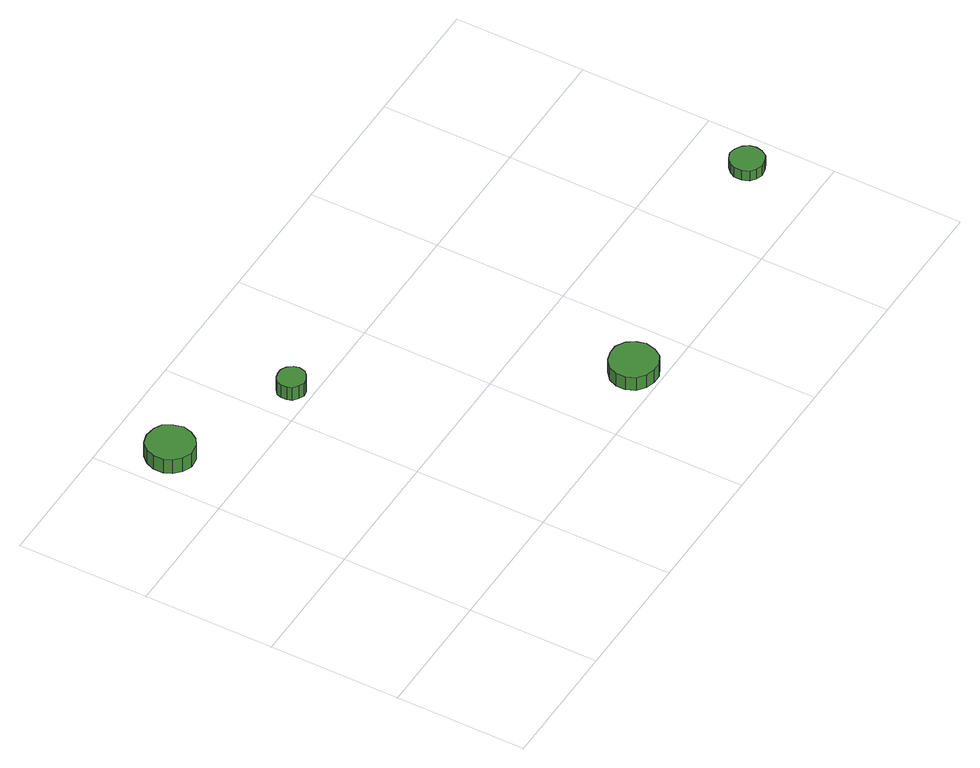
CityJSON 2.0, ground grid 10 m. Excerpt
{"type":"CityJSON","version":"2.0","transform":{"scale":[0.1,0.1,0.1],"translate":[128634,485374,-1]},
"CityObjects":{
"tree1":{"type":"SolitaryVegetationObject","attributes":{"function":"something"},"geometry":[{"type":"MultiSurface","lod":"1","boundaries":[[[0,1,2,3,4,5,6,7,8,9,10,11,12,13,14]],[[15,16,17,18,19,20,21,22,23,24,25,26,27,28,29]],[[0,29,28,1]],[[1,28,27,2]],[[2,27,26,3]],[[3,26,25,4]],[[4,25,24,5]],[[5,24,23,6]],[[6,23,22,7]],[[7,22,21,8]],[[8,21,20,9]],[[9,20,19,10]],[[10,19,18,11]],[[11,18,17,12]],[[12,17,16,13]],[[13,16,15,14]],[[14,15,29,0]]]}]},
"tree2":{"type":"SolitaryVegetationObject","attributes":{"function":"something"},"geometry":[{"type":"MultiSurface","lod":"1","boundaries":[[[30,31,32,33,34,35,36,37,38,39,40,41,42,43,44]],[[45,46,47,48,49,50,51,52,53,54,55,56,57,58,59]],[[30,59,58,31]],[[31,58,57,32]],[[32,57,56,33]],[[33,56,55,34]],[[34,55,54,35]],[[35,54,53,36]],[[36,53,52,37]],[[37,52,51,38]],[[38,51,50,39]],[[39,50,49,40]],[[40,49,48,41]],[[41,48,47,42]],[[42,47,46,43]],[[43,46,45,44]],[[44,45,59,30]]]}]},
"tree3":{"type":"SolitaryVegetationObject","attributes":{"function":"something"},"geometry":[{"type":"MultiSurface","lod":"1","boundaries":[[[60,61,62,63,64,65,66,67,68,69,70,71,72,73,74]],[[75,76,77,78,79,80,81,82,83,84,85,86,87,88,89]],[[60,89,88,61]],[[61,88,87,62]],[[62,87,86,63]],[[63,86,85,64]],[[64,85,84,65]],[[65,84,83,66]],[[66,83,82,67]],[[67,82,81,68]],[[68,81,80,69]],[[69,80,79,70]],[[70,79,78,71]],[[71,78,77,72]],[[72,77,76,73]],[[73,76,75,74]],[[74,75,89,60]]]}]},
"tree4":{"type":"SolitaryVegetationObject","attributes":{"function":"something"},"geometry":[{"type":"MultiSurface","lod":"1","boundaries":[[[90,91,92,93,94,95,96,97,98,99,100,101,102,103,104]],[[105,106,107,108,109,110,111,112,113,114,115,116,117,118,119]],[[90,119,118,91]],[[91,118,117,92]],[[92,117,116,93]],[[93,116,115,94]],[[94,115,114,95]],[[95,114,113,96]],[[96,113,112,97]],[[97,112,111,98]],[[98,111,110,99]],[[99,110,109,100]],[[100,109,108,101]],[[101,108,107,102]],[[102,107,106,103]],[[103,106,105,104]],[[104,105,119,90]]]}]}
},
"vertices":[
[44,253,26],[42,260,26],[38,267,26],[32,270,26],[24,271,26],[17,269,26],[12,264,26],[9,257,26],[9,249,26],[12,243,26],[17,238,26],[24,235,26],[32,236,26],[38,240,26],[42,246,26],[42,246,13],[38,240,13],[32,236,13],[24,235,13],[17,238,13],[12,243,13],[9,249,13],[9,257,13],[12,264,13],[17,269,13],[24,271,13],[32,270,13],[38,267,13],[42,260,13],[44,253,13],
[137,215,23],[136,219,23],[133,223,23],[129,225,23],[125,225,23],[121,224,23],[117,221,23],[116,217,23],[116,213,23],[117,209,23],[121,206,23],[125,204,23],[129,205,23],[133,207,23],[136,210,23],[136,210,11],[133,207,11],[129,205,11],[125,204,11],[121,206,11],[117,209,11],[116,213,11],[116,217,11],[117,221,11],[121,224,11],[125,225,11],[129,225,11],[133,223,11],[136,219,11],[137,215,11],
[278,21,22],[276,28,22],[272,34,22],[265,38,22],[258,38,22],[251,36,22],[245,31,22],[242,24,22],[242,17,22],[245,10,22],[251,5,22],[258,3,22],[265,3,22],[272,7,22],[276,13,22],[276,13,10],[272,7,10],[265,3,10],[258,3,10],[251,5,10],[245,10,10],[242,17,10],[242,24,10],[245,31,10],[251,36,10],[258,38,10],[265,38,10],[272,34,10],[276,28,10],[278,21,10],
[486,54,19],[485,59,19],[482,63,19],[477,66,19],[472,67,19],[467,65,19],[463,61,19],[461,57,19],[461,51,19],[463,46,19],[467,43,19],[472,41,19],[477,42,19],[482,44,19],[485,49,19],[485,49,10],[482,44,10],[477,42,10],[472,41,10],[467,43,10],[463,46,10],[461,51,10],[461,57,10],[463,61,10],[467,65,10],[472,67,10],[477,66,10],[482,63,10],[485,59,10],[486,54,10]
]}
